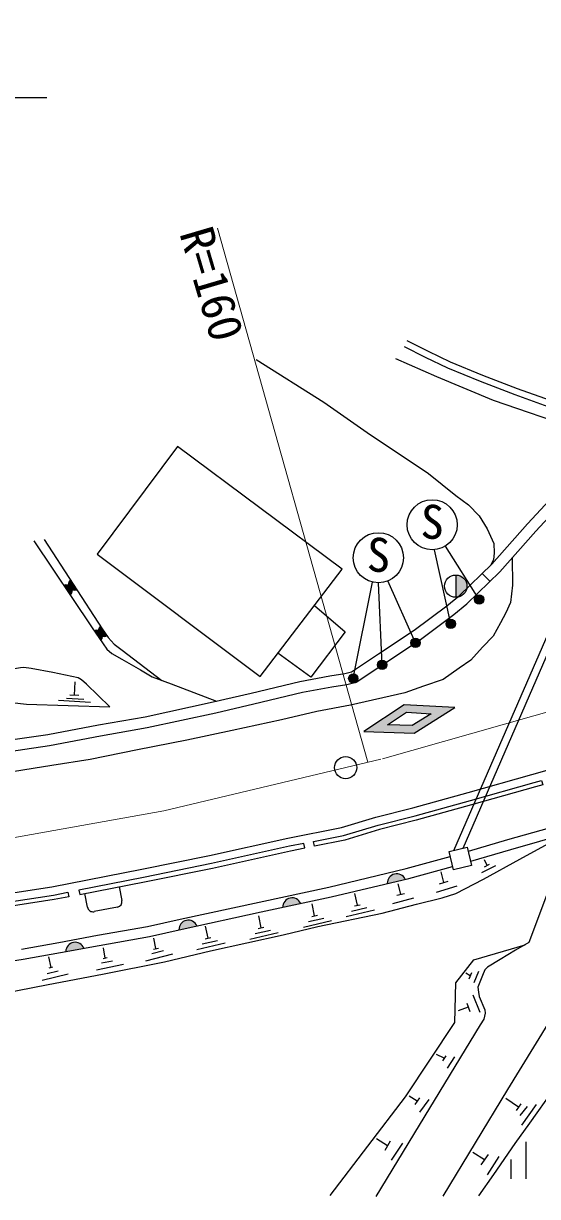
# Model space of a CAD drawing. Units: millimetres at full size, sheet at 1:1000; details may follow other scales. Extents: x 40000 to 680000, y 20000 to 380000.
# Drawn here: x 364501 to 392163, y 242305 to 305485 of the extents above; entities that cross this region are included whole.
import ezdxf
from ezdxf.enums import TextEntityAlignment as Align

# ---------------------------------------------------------------- set-up
doc = ezdxf.new("R2010")
doc.units = ezdxf.units.MM
doc.header["$LTSCALE"] = 1000
doc.linetypes.add('CHAIN', pattern=[18.5, 12, -1.5, 3.5, -1.5])
for name, color, linetype, lineweight in [('M-BGD', 7, 'Continuous', 25), ('M-BGD-EXST', 7, 'Continuous', 25), ('M-BMK', 2, 'CHAIN', 13), ('M-BMK-SRVR', 3, 'Continuous', 25), ('M-STR-HTXT', 7, 'Continuous', 13), ('M-STR-STRC', 7, 'Continuous', 25)]:
    doc.layers.add(name, color=color, linetype=linetype, lineweight=lineweight)
doc.styles.add('ＭＳ ゴシック', font='')
doc.styles.get('ＭＳ ゴシック').set_extended_font_data('MS Gothic')

msp = doc.modelspace()

# ---------------------------------------------------------------- hatches: boundary and pattern name
at = {"layer": 'M-BGD'}
for points in [[(367023, 275514, 0.84072), (367364, 274990)], [(387763, 274578, 0.41421), (388363, 275178, 0.41421), (387763, 275778)], [(367020, 274702, 0.84072), (366672, 275222)], [(368643, 273020, 0.84072), (368993, 272502)], [(368667, 272264, 0.84072), (368312, 272779)], [(385044, 259392, 0.82183), (384080, 259162)], [(379420, 258087, 0.82183), (378451, 257879)], [(373835, 256884, 0.82183), (372867, 256675)], [(367754, 255680, 0.82183), (366780, 255498)]]:
    msp.add_hatch(color=256, dxfattribs=at).paths.add_polyline_path(points)
at = {"layer": 'M-BGD-EXST'}
for points in [[(389273, 274465, 1), (388773, 274465, 0.41421), (389023, 274215, 0.41421)], [(387746, 273149, 1), (387246, 273149, 0.41421), (387496, 272899, 0.41421)], [(385843, 272130, 1), (385343, 272130, 0.41421), (385593, 271880, 0.41421)], [(384050, 270943, 1), (383550, 270943, 0.41421), (383800, 270693, 0.41421)], [(382499, 270208, 1), (381999, 270208, 0.41421), (382249, 269958, 0.41421)]]:
    msp.add_hatch(color=256, dxfattribs=at).paths.add_polyline_path(points)
at = {"layer": 'M-STR-STRC'}
h = msp.add_hatch(color=256, dxfattribs=at)
h.paths.add_polyline_path([(387707, 268640), (384993, 268792), (382822, 267345), (385522, 267265)])
h.paths.add_polyline_path([(386433, 268311), (385412, 267669), (384088, 267708), (385104, 268385)], flags=16)

# ---------------------------------------------------------------- linework, layer by layer
at = {"layer": 'M-BGD'}
for p, q in [((387667, 260945), (397054, 282587)), ((388153, 261061), (397449, 282493)), ((387763, 275778), (387763, 274578)), ((389192, 275867), (389608, 275436)), ((367238, 269316), (367288, 270021)), ((366993, 269321), (367482, 269310)), ((366393, 269032), (368116, 268932)), ((366821, 269143), (367744, 269088)), ((389450, 260136), (389311, 260440)), ((387127, 259218), (386969, 259790)), ((389175, 259766), (389926, 260137)), ((389316, 260071), (389584, 260201)), ((384802, 258586), (384662, 259140)), ((386725, 258703), (387835, 259040)), ((386897, 259146), (387357, 259290)), ((367946, 257885), (367801, 258621)), ((369653, 258984), (369798, 258248)), ((382472, 257991), (382339, 258633)), ((384597, 258544), (385007, 258628)), ((369561, 257896), (368298, 257648)), ((380165, 257422), (380032, 258064)), ((382147, 257682), (382978, 257870)), ((382320, 257960), (382625, 258023)), ((384373, 258092), (385506, 258386)), ((377291, 256781), (377158, 257423)), ((379561, 256815), (381085, 257169)), ((379840, 257113), (380670, 257300)), ((380012, 257391), (380318, 257453)), ((381868, 257384), (383392, 257739)), ((374433, 256224), (374300, 256866)), ((376687, 256173), (378211, 256528)), ((376966, 256471), (377797, 256659)), ((377139, 256749), (377444, 256812)), ((371630, 255658), (371518, 256219)), ((373829, 255617), (375352, 255972)), ((374108, 255915), (374938, 256103)), ((374280, 256193), (374585, 256256)), ((368897, 255146), (368800, 255704)), ((371079, 255000), (372532, 255371)), ((371411, 255395), (372040, 255561)), ((371499, 255629), (371762, 255687)), ((365985, 254649), (365873, 255215)), ((365885, 254625), (366086, 254673)), ((368434, 254516), (369885, 254814)), ((368708, 254887), (369294, 255003)), ((368782, 255119), (369013, 255174)), ((365501, 253954), (366909, 254308)), ((365775, 254320), (366366, 254466)), ((388539, 254188), (388300, 254335)), ((388615, 254361), (388463, 254015)), ((388983, 254424), (388741, 253820)), ((388353, 252726), (388516, 252275)), ((388673, 253173), (389057, 252238)), ((388434, 252501), (387890, 252306)), ((387138, 249750), (386733, 249960)), ((387232, 249886), (387043, 249613)), ((387690, 249829), (387301, 249219)), ((385691, 247443), (385260, 247708)), ((385817, 247629), (385565, 247256)), ((386316, 247540), (385817, 246846)), ((391138, 247117), (390466, 247589)), ((391267, 247299), (391008, 246935)), ((391600, 247163), (391205, 246670)), ((392093, 247268), (391292, 246146)), ((384090, 245042), (383494, 245405)), ((384242, 245294), (383938, 244791)), ((384894, 245176), (384286, 244265)), ((391545, 243263), (391545, 245255)), ((389308, 244288), (388676, 244677)), ((389508, 244572), (389108, 244005)), ((390088, 244455), (389459, 243481)), ((390745, 243263), (390745, 244308))]:
    msp.add_line(p, q, dxfattribs=at)
for points in [[(305800, 300218), (308681, 302295), (309852, 302291), (311035, 302295), (311255, 301503), (348757, 301503), (348757, 302877), (349729, 302877), (349729, 301503), (365762, 301503)], [(385137, 288403), (386279, 287835), (387463, 287266), (389208, 286549), (391072, 285833), (392840, 285191), (393812, 284868), (395337, 284315), (395773, 284160)], [(384981, 288089), (386125, 287521), (387320, 286946), (389079, 286224), (390949, 285505), (392725, 284861), (393697, 284537), (395219, 283985), (395692, 283817)], [(377029, 287393), (380664, 285089), (382987, 283458), (386290, 281238), (387774, 280064), (388450, 279559), (389027, 278975), (389450, 278258), (389820, 277471), (389837, 276978), (389796, 276602), (389631, 276291)], [(384513, 287435), (386726, 286473), (389778, 285195), (394277, 283654), (395006, 282809), (394562, 281913)], [(363156, 266804), (365809, 267194), (368545, 267707), (371041, 268148), (374714, 268949), (376760, 269418), (379381, 270050), (380987, 270350), (381786, 270473), (382149, 270565), (383607, 271535), (385522, 272802), (387280, 274120), (387963, 274682), (389706, 276364), (391624, 278541), (394692, 281848)], [(363244, 266211), (365908, 266602), (368652, 267117), (371157, 267559), (374845, 268363), (376897, 268834), (379507, 269463), (381088, 269759), (381906, 269884), (382395, 270008), (383939, 271035), (385868, 272312), (387651, 273648), (388362, 274233), (390140, 275949), (392069, 278139), (395253, 281570)], [(365063, 277624), (368168, 272989), (368795, 272078), (368990, 271789), (369249, 271553), (369795, 271241), (370796, 270670), (371427, 270291), (372453, 269921), (374892, 268990)], [(365609, 277692), (368733, 272882), (369057, 272416), (369374, 272059), (369806, 271735), (371940, 270106)], [(380155, 274140), (381812, 272720), (379969, 270273), (378194, 271571)], [(423181, 270729), (421581, 270264), (418896, 269515), (416166, 268773), (413023, 267840), (410390, 267157), (407734, 266408), (405529, 265803), (402746, 265054), (400348, 264342), (397662, 263525), (395965, 263067), (393679, 262396), (390549, 261508), (388427, 260894)], [(423334, 270201), (421732, 269735), (419042, 268984), (416317, 268244), (413171, 267310), (410534, 266626), (407881, 265878), (405674, 265273), (402896, 264525), (400506, 263816), (397814, 262996), (396115, 262538), (393831, 261867), (390700, 260979), (388555, 260358)], [(402366, 262720), (402067, 263683), (401840, 264211), (400896, 263931), (399211, 261831), (397869, 260242), (397282, 259287), (396159, 257461), (395135, 255669), (394185, 254135), (392713, 251602), (390555, 248073), (387076, 242333)], [(362505, 253075), (365825, 253725), (368758, 254279), (372086, 254937), (374559, 255532), (378469, 256394), (380335, 256855), (383795, 257575), (385645, 258044), (387023, 258392), (387759, 258622), (389247, 259397), (391213, 260468), (393944, 261963), (391692, 255981), (390978, 255573), (390150, 255063), (389480, 254661), (389334, 254509), (389199, 254205), (388954, 253580), (388983, 253317), (389024, 253083), (389334, 252357), (389345, 252188), (389275, 251866), (389077, 251556), (385793, 246152), (383468, 242305)], [(364397, 255625), (366396, 255986), (368478, 256374), (371181, 256856), (372926, 257251), (377177, 258167), (380936, 258976), (385096, 259970), (387465, 260618)], [(327939, 253523), (330184, 253477), (331828, 253356), (334290, 253262), (336657, 253215), (339500, 253162), (341766, 253187), (344250, 253308), (346926, 253382), (349867, 253550), (353242, 253798), (356951, 254087), (359194, 254316), (362038, 254712), (364487, 255083), (366495, 255445), (368577, 255833), (371290, 256317), (373045, 256714), (377293, 257630), (381058, 258440), (385232, 259437), (387593, 260082)], [(354882, 257057), (358072, 257341), (361618, 257858), (366111, 258544), (366888, 258696), (366936, 258451), (366154, 258297), (361655, 257611), (358101, 257093), (354905, 256808)], [(381000, 242363), (385065, 247679), (387717, 251674), (387775, 253812), (388739, 255062), (391496, 255869)], [(389002, 242338), (389814, 243493), (390967, 245159), (391750, 246256), (393023, 248049)]]:
    msp.add_lwpolyline(points, dxfattribs=at)
for points in [[(372787, 282696), (368475, 276902), (377238, 270319), (381643, 276090)], [(367893, 269909), (367630, 270141), (367449, 270239), (366089, 270534), (364919, 270744), (364515, 270794), (364341, 270774), (364024, 270728), (363673, 270638), (361613, 270094), (359653, 269549), (357800, 269070), (355490, 268441), (348800, 266691), (353487, 267339), (356153, 267832), (358793, 268227), (360655, 269032), (361413, 269284), (362588, 269103), (363871, 268921), (364655, 268824), (369141, 268682)], [(381728, 261747), (383591, 262310), (385570, 262811), (388549, 263634), (391983, 264604), (392382, 264716), (392450, 264476), (392051, 264363), (388616, 263393), (385634, 262569), (383658, 262069), (381788, 261504), (380153, 261182), (380105, 261427)], [(379635, 261080), (379587, 261325), (378814, 261173), (374612, 260237), (370956, 259494), (367484, 258813), (367532, 258568), (371005, 259249), (374664, 259992), (378866, 260929)], [(387635, 259909), (387402, 260882), (388375, 261114), (388607, 260142)]]:
    msp.add_lwpolyline(points, close=True, dxfattribs=at)
msp.add_circle((387763, 275178), 600, dxfattribs=at)
for centre, radius, start, end in [((367240, 275282), 318, 132.89537, 293.1131), ((366801, 274931), 318, 313.70169, 113.91943), ((368863, 272792), 318, 133.87975, 294.09748), ((368444, 272491), 318, 314.46072, 114.67845), ((384585, 259182), 505, 24.6123, 182.27049), ((368240, 257942), 300, 191.1012, 281.1012), ((369503, 258190), 300, 281.1012, 11.1012), ((378956, 257887), 505, 23.31135, 180.96954), ((373372, 256684), 505, 23.33892, 180.99711), ((367284, 255493), 505, 21.73777, 179.39596)]:
    msp.add_arc(centre, radius, start, end, dxfattribs=at)
at = {"layer": 'M-BGD-EXST'}
for p, q in [((387496, 273149), (386623, 277143)), ((389023, 274465), (387205, 277339)), ((382249, 270208), (383277, 275399)), ((383800, 270943), (383613, 275360)), ((385593, 272130), (384107, 275459))]:
    msp.add_line(p, q, dxfattribs=at)
for centre, radius in [((386494, 278487), 1350), ((383600, 276710), 1350), ((389023, 274465), 250), ((387496, 273149), 250), ((385593, 272130), 250), ((383800, 270943), 250), ((382249, 270208), 250)]:
    msp.add_circle(centre, radius, dxfattribs=at)
at = {"layer": 'M-BMK'}
msp.add_lwpolyline([(363933, 261623), (372057, 263070), (383816, 265879), (405028, 271924), (424553, 277358), (441584, 282132), (455801, 286151), (473910, 291235), (499040, 298307), (524837, 305485)], dxfattribs=at)
at = {"layer": 'M-BMK-SRVR'}
msp.add_circle((381836, 265406), 600, dxfattribs=at)
at = {"layer": 'M-STR-HTXT'}
msp.add_line((374933, 294458), (383035, 265692), dxfattribs=at)
at = {"layer": 'M-STR-STRC'}
for points in [[(361552, 258303), (366034, 258987), (370868, 259936), (374518, 260677), (378722, 261614), (381619, 262184), (383470, 262744), (385455, 263246), (388428, 264067), (391861, 265037), (399705, 267257), (412599, 270888), (421785, 273418), (430290, 275773), (435296, 277296), (442115, 279195)], [(390807, 276707), (390809, 275237), (390704, 274293), (390451, 273746), (390162, 273196), (389768, 272482), (389208, 271888), (388566, 271198), (387951, 270771), (387090, 270150), (386029, 269790), (385024, 269429), (382098, 268761), (380289, 268420), (378391, 267972), (375736, 267411), (373283, 266876), (370640, 266369), (368097, 265847), (366028, 265513), (363469, 265105)]]:
    msp.add_lwpolyline(points, dxfattribs=at)
for points in [[(384993, 268792), (382822, 267345), (385522, 267265), (387707, 268640)], [(385412, 267669), (384088, 267708), (385104, 268385), (386433, 268311)]]:
    msp.add_lwpolyline(points, close=True, dxfattribs=at)

# ---------------------------------------------------------------- texts
at = {"layer": 'M-BGD-EXST', "style": 'ＭＳ ゴシック'}
for p in [(385839, 277195), (382945, 275418)]:
    msp.add_text('S', height=1833, rotation=358.508, dxfattribs=at).set_placement(p, align=Align.BOTTOM_LEFT)
at = {"layer": 'M-STR-HTXT', "style": 'ＭＳ ゴシック'}
msp.add_text('R=160', height=1833, rotation=286.44, dxfattribs=at).set_placement((372352, 294037), align=Align.BOTTOM_LEFT)

doc.saveas('drawing.dxf')
